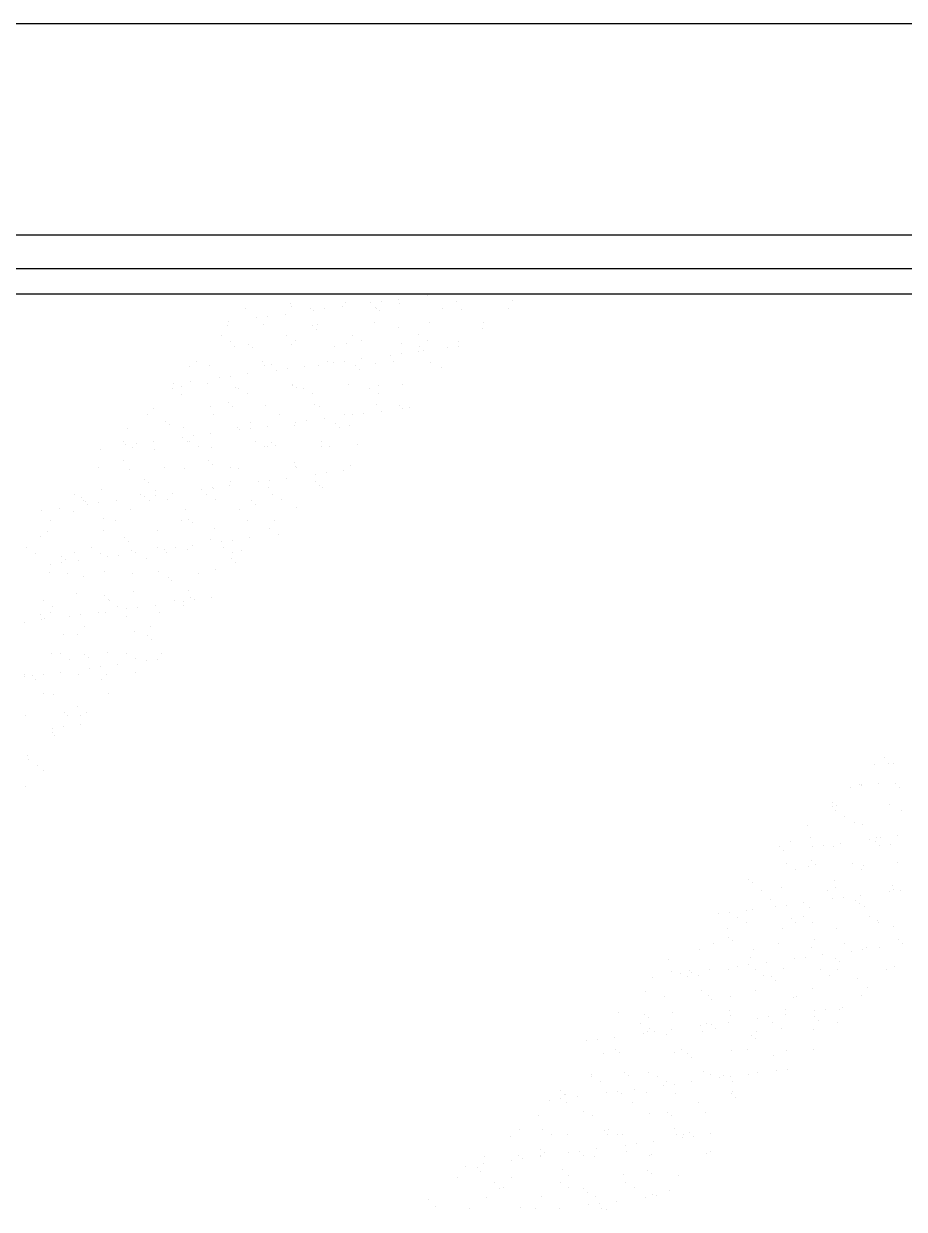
# Model space of a CAD drawing. Header units: inches. Extents: x 11.8 to 54.3, y 10.8 to 35.6.
# Drawn here: x 37.985 to 38.1933, y 29.2789 to 29.5593 of the extents above; entities that cross this region are included whole.
import ezdxf

# ---------------------------------------------------------------- set-up
doc = ezdxf.new("R2010")
doc.units = ezdxf.units.IN
doc.header["$MEASUREMENT"] = 0
doc.layers.add('02', color=2, linetype='Continuous')

msp = doc.modelspace()

# ---------------------------------------------------------------- linework, layer by layer
at = {"layer": '02'}
for p, q in [((38.6717, 29.55934), (37.7767, 29.55934)), ((38.5727, 29.50934), (37.8767, 29.50934)), ((38.5627, 29.50134), (37.8867, 29.50134)), ((38.5567, 29.49534), (37.8927, 29.49534)), ((38.06967, 29.49364), (38.06967, 29.49364)), ((38.07373, 29.49418), (38.07373, 29.49418)), ((38.08052, 29.49507), (38.08052, 29.49507)), ((38.08742, 29.49373), (38.08742, 29.49373)), ((38.1005, 29.49389), (38.1005, 29.49389)), ((38.03732, 29.49198), (38.03732, 29.49198)), ((38.04681, 29.49063), (38.04681, 29.49063)), ((38.04803, 29.49314), (38.04803, 29.49314)), ((38.04828, 29.49246), (38.04828, 29.49246)), ((38.05289, 29.49201), (38.05289, 29.49201)), ((38.0536, 29.49153), (38.0536, 29.49153)), ((38.05621, 29.49187), (38.05621, 29.49187)), ((38.06027, 29.49241), (38.06027, 29.49241)), ((38.06112, 29.4933), (38.06112, 29.4933)), ((38.06706, 29.4933), (38.06706, 29.4933)), ((38.06829, 29.49229), (38.06829, 29.49229)), ((38.06846, 29.49204), (38.06846, 29.49204)), ((38.06921, 29.49144), (38.06921, 29.49144)), ((38.07391, 29.49324), (38.07391, 29.49324)), ((38.08404, 29.49206), (38.08404, 29.49206)), ((38.08859, 29.49185), (38.08859, 29.49185)), ((38.09961, 29.49209), (38.09961, 29.49209)), ((38.03325, 29.48807), (38.03325, 29.48807)), ((38.03335, 29.48886), (38.03335, 29.48886)), ((38.04015, 29.48976), (38.04015, 29.48976)), ((38.04159, 29.48819), (38.04159, 29.48819)), ((38.04275, 29.4901), (38.04275, 29.4901)), ((38.05326, 29.4879), (38.05326, 29.4879)), ((38.05438, 29.48813), (38.05438, 29.48813)), ((38.06788, 29.48861), (38.06788, 29.48861)), ((38.08097, 29.48878), (38.08097, 29.48878)), ((38.09376, 29.48872), (38.09376, 29.48872)), ((38.03166, 29.48564), (38.03166, 29.48564)), ((38.04723, 29.48567), (38.04723, 29.48567)), ((38.05418, 29.48705), (38.05418, 29.48705)), ((38.0628, 29.48569), (38.0628, 29.48569)), ((38.07356, 29.48746), (38.07356, 29.48746)), ((38.07837, 29.48572), (38.07837, 29.48572)), ((38.09357, 29.48729), (38.09357, 29.48729)), ((38.03377, 29.48429), (38.03377, 29.48429)), ((38.03484, 29.48301), (38.03484, 29.48301)), ((38.03823, 29.48351), (38.03823, 29.48351)), ((38.03915, 29.48267), (38.03915, 29.48267)), ((38.04835, 29.4835), (38.04835, 29.4835)), ((38.04934, 29.48432), (38.04934, 29.48432)), ((38.05853, 29.48307), (38.05853, 29.48307)), ((38.06144, 29.48367), (38.06144, 29.48367)), ((38.06491, 29.48435), (38.06491, 29.48435)), ((38.07423, 29.48361), (38.07423, 29.48361)), ((38.07854, 29.4829), (38.07854, 29.4829)), ((38.08048, 29.48438), (38.08048, 29.48438)), ((38.08513, 29.48273), (38.08513, 29.48273)), ((38.08773, 29.48409), (38.08773, 29.48409)), ((38.08774, 29.48308), (38.08774, 29.48308)), ((38.02579, 29.47943), (38.02579, 29.47943)), ((38.04136, 29.47946), (38.04136, 29.47946)), ((38.05693, 29.47949), (38.05693, 29.47949)), ((38.06082, 29.47953), (38.06082, 29.47953)), ((38.06488, 29.48007), (38.06488, 29.48007)), ((38.07167, 29.48096), (38.07167, 29.48096)), ((38.0725, 29.47952), (38.0725, 29.47952)), ((38.07428, 29.4813), (38.07428, 29.4813)), ((38.07834, 29.48184), (38.07834, 29.48184)), ((38.07946, 29.48205), (38.07946, 29.48205)), ((38.02412, 29.47828), (38.02412, 29.47828)), ((38.02881, 29.47839), (38.02881, 29.47839)), ((38.03796, 29.47652), (38.03796, 29.47652)), ((38.0419, 29.47855), (38.0419, 29.47855)), ((38.0435, 29.47868), (38.0435, 29.47868)), ((38.04476, 29.47742), (38.04476, 29.47742)), ((38.04736, 29.47776), (38.04736, 29.47776)), ((38.05142, 29.47829), (38.05142, 29.47829)), ((38.05469, 29.47849), (38.05469, 29.47849)), ((38.05821, 29.47919), (38.05821, 29.47919)), ((38.06351, 29.47851), (38.06351, 29.47851)), ((38.06443, 29.47766), (38.06443, 29.47766)), ((38.0682, 29.47898), (38.0682, 29.47898)), ((38.08128, 29.47915), (38.08128, 29.47915)), ((38.08381, 29.47807), (38.08381, 29.47807)), ((38.02044, 29.47422), (38.02044, 29.47422)), ((38.02451, 29.47475), (38.02451, 29.47475)), ((38.02847, 29.47429), (38.02847, 29.47429)), ((38.0313, 29.47565), (38.0313, 29.47565)), ((38.0339, 29.47599), (38.0339, 29.47599)), ((38.04848, 29.47412), (38.04848, 29.47412)), ((38.04866, 29.47387), (38.04866, 29.47387)), ((38.06175, 29.47403), (38.06175, 29.47403)), ((38.06878, 29.47368), (38.06878, 29.47368)), ((38.07454, 29.47397), (38.07454, 29.47397)), ((38.02013, 29.47309), (38.02013, 29.47309)), ((38.02224, 29.47175), (38.02224, 29.47175)), ((38.02237, 29.47344), (38.02237, 29.47344)), ((38.03516, 29.47338), (38.03516, 29.47338)), ((38.0357, 29.47312), (38.0357, 29.47312)), ((38.03781, 29.47177), (38.03781, 29.47177)), ((38.0494, 29.47328), (38.0494, 29.47328)), ((38.05127, 29.47315), (38.05127, 29.47315)), ((38.05338, 29.4718), (38.05338, 29.4718)), ((38.06684, 29.47317), (38.06684, 29.47317)), ((38.06895, 29.47183), (38.06895, 29.47183)), ((38.01562, 29.46827), (38.01562, 29.46827)), ((38.02913, 29.46875), (38.02913, 29.46875)), ((38.03345, 29.46973), (38.03345, 29.46973)), ((38.03437, 29.46889), (38.03437, 29.46889)), ((38.04222, 29.46892), (38.04222, 29.46892)), ((38.05375, 29.46929), (38.05375, 29.46929)), ((38.05501, 29.46886), (38.05501, 29.46886)), ((38.06851, 29.46935), (38.06851, 29.46935)), ((38.07376, 29.46912), (38.07376, 29.46912)), ((38.07468, 29.46827), (38.07468, 29.46827)), ((38.07628, 29.46862), (38.07628, 29.46862)), ((38.01426, 29.46688), (38.01426, 29.46688)), ((38.01842, 29.46534), (38.01842, 29.46534)), ((38.02983, 29.46691), (38.02983, 29.46691)), ((38.0454, 29.46694), (38.0454, 29.46694)), ((38.05197, 29.46542), (38.05197, 29.46542)), ((38.05603, 29.46596), (38.05603, 29.46596)), ((38.06097, 29.46697), (38.06097, 29.46697)), ((38.06282, 29.46685), (38.06282, 29.46685)), ((38.06543, 29.46719), (38.06543, 29.46719)), ((38.06949, 29.46773), (38.06949, 29.46773)), ((38.00959, 29.46364), (38.00959, 29.46364)), ((38.01934, 29.4645), (38.01934, 29.4645)), ((38.02268, 29.46381), (38.02268, 29.46381)), ((38.03547, 29.46375), (38.03547, 29.46375)), ((38.03591, 29.46331), (38.03591, 29.46331)), ((38.03851, 29.46365), (38.03851, 29.46365)), ((38.03872, 29.4649), (38.03872, 29.4649)), ((38.04257, 29.46418), (38.04257, 29.46418)), ((38.04898, 29.46423), (38.04898, 29.46423)), ((38.04937, 29.46508), (38.04937, 29.46508)), ((38.05873, 29.46473), (38.05873, 29.46473)), ((38.05965, 29.46388), (38.05965, 29.46388)), ((38.06207, 29.4644), (38.06207, 29.4644)), ((38.0086, 29.46054), (38.0086, 29.46054)), ((38.00899, 29.45976), (38.00899, 29.45976)), ((38.01159, 29.46011), (38.01159, 29.46011)), ((38.01566, 29.46064), (38.01566, 29.46064)), ((38.02245, 29.46153), (38.02245, 29.46153)), ((38.02369, 29.46051), (38.02369, 29.46051)), ((38.02417, 29.46057), (38.02417, 29.46057)), ((38.02505, 29.46188), (38.02505, 29.46188)), ((38.02912, 29.46241), (38.02912, 29.46241)), ((38.03974, 29.4606), (38.03974, 29.4606)), ((38.04369, 29.46034), (38.04369, 29.46034)), ((38.05531, 29.46063), (38.05531, 29.46063)), ((38.064, 29.4599), (38.064, 29.4599)), ((38.00315, 29.45869), (38.00315, 29.45869)), ((38.01071, 29.4592), (38.01071, 29.4592)), ((38.01594, 29.45863), (38.01594, 29.45863)), ((38.02628, 29.45923), (38.02628, 29.45923)), ((38.02944, 29.45912), (38.02944, 29.45912)), ((38.04185, 29.45925), (38.04185, 29.45925)), ((38.04253, 29.45929), (38.04253, 29.45929)), ((38.04462, 29.4595), (38.04462, 29.4595)), ((38.05532, 29.45923), (38.05532, 29.45923)), ((38.05742, 29.45928), (38.05742, 29.45928)), ((38.00273, 29.45433), (38.00273, 29.45433)), ((38.00866, 29.45612), (38.00866, 29.45612)), ((38.0183, 29.45436), (38.0183, 29.45436)), ((38.023, 29.45417), (38.023, 29.45417)), ((38.02866, 29.45595), (38.02866, 29.45595)), ((38.02959, 29.45511), (38.02959, 29.45511)), ((38.03387, 29.45439), (38.03387, 29.45439)), ((38.03579, 29.45411), (38.03579, 29.45411)), ((38.04897, 29.45551), (38.04897, 29.45551)), ((38.04929, 29.4546), (38.04929, 29.4546)), ((38.04944, 29.45442), (38.04944, 29.45442)), ((38.06238, 29.45477), (38.06238, 29.45477)), ((38.00991, 29.45401), (38.00991, 29.45401)), ((38.01363, 29.45156), (38.01363, 29.45156)), ((38.04312, 29.45131), (38.04312, 29.45131)), ((38.04718, 29.45185), (38.04718, 29.45185)), ((38.05398, 29.45274), (38.05398, 29.45274)), ((38.05658, 29.45308), (38.05658, 29.45308)), ((38.06064, 29.45362), (38.06064, 29.45362)), ((38.00346, 29.44906), (38.00346, 29.44906)), ((38.01455, 29.45072), (38.01455, 29.45072)), ((38.01625, 29.449), (38.01625, 29.449)), ((38.02706, 29.4492), (38.02706, 29.4492)), ((38.02966, 29.44954), (38.02966, 29.44954)), ((38.02976, 29.44949), (38.02976, 29.44949)), ((38.03373, 29.45007), (38.03373, 29.45007)), ((38.03394, 29.45112), (38.03394, 29.45112)), ((38.04052, 29.45097), (38.04052, 29.45097)), ((38.04285, 29.44965), (38.04285, 29.44965)), ((38.05394, 29.45095), (38.05394, 29.45095)), ((38.05486, 29.45011), (38.05486, 29.45011)), ((38.05564, 29.44959), (38.05564, 29.44959)), ((37.99706, 29.44799), (37.99706, 29.44799)), ((37.9986, 29.44718), (37.9986, 29.44718)), ((37.99917, 29.44665), (37.99917, 29.44665)), ((37.99952, 29.44633), (37.99952, 29.44633)), ((38.00014, 29.44565), (38.00014, 29.44565)), ((38.00274, 29.44599), (38.00274, 29.44599)), ((38.00681, 29.44653), (38.00681, 29.44653)), ((38.01264, 29.44802), (38.01264, 29.44802)), ((38.0136, 29.44742), (38.0136, 29.44742)), ((38.01474, 29.44668), (38.01474, 29.44668)), ((38.0162, 29.44777), (38.0162, 29.44777)), ((38.0189, 29.44673), (38.0189, 29.44673)), ((38.02027, 29.4483), (38.02027, 29.4483)), ((38.02821, 29.44805), (38.02821, 29.44805)), ((38.03031, 29.4467), (38.03031, 29.4467)), ((38.03891, 29.44656), (38.03891, 29.44656)), ((38.03983, 29.44572), (38.03983, 29.44572)), ((38.04378, 29.44808), (38.04378, 29.44808)), ((38.04589, 29.44673), (38.04589, 29.44673)), ((37.98928, 29.44422), (37.98928, 29.44422)), ((37.99335, 29.44476), (37.99335, 29.44476)), ((37.99672, 29.44389), (37.99672, 29.44389)), ((38.01022, 29.44437), (38.01022, 29.44437)), ((38.02331, 29.44454), (38.02331, 29.44454)), ((38.0361, 29.44448), (38.0361, 29.44448)), ((38.04961, 29.44496), (38.04961, 29.44496)), ((37.99119, 29.44178), (37.99119, 29.44178)), ((38.00387, 29.44235), (38.00387, 29.44235)), ((38.00676, 29.44181), (38.00676, 29.44181)), ((38.02233, 29.44184), (38.02233, 29.44184)), ((38.02388, 29.44217), (38.02388, 29.44217)), ((38.0248, 29.44133), (38.0248, 29.44133)), ((38.0379, 29.44187), (38.0379, 29.44187)), ((38.04418, 29.44173), (38.04418, 29.44173)), ((37.98884, 29.43796), (37.98884, 29.43796)), ((37.99069, 29.43926), (37.99069, 29.43926)), ((38.00378, 29.43943), (38.00378, 29.43943)), ((38.00885, 29.43779), (38.00885, 29.43779)), ((38.01657, 29.43936), (38.01657, 29.43936)), ((38.02915, 29.43734), (38.02915, 29.43734)), ((38.03007, 29.43985), (38.03007, 29.43985)), ((38.03834, 29.43773), (38.03834, 29.43773)), ((38.04316, 29.44002), (38.04316, 29.44002)), ((38.04513, 29.43863), (38.04513, 29.43863)), ((37.98553, 29.43544), (37.98553, 29.43544)), ((38.0011, 29.43547), (38.0011, 29.43547)), ((38.00977, 29.43694), (38.00977, 29.43694)), ((38.01054, 29.43474), (38.01054, 29.43474)), ((38.01667, 29.4355), (38.01667, 29.4355)), ((38.01821, 29.43508), (38.01821, 29.43508)), ((38.02081, 29.43543), (38.02081, 29.43543)), ((38.02363, 29.43491), (38.02363, 29.43491)), ((38.02488, 29.43596), (38.02488, 29.43596)), ((38.03167, 29.43686), (38.03167, 29.43686)), ((38.03224, 29.43553), (38.03224, 29.43553)), ((38.03427, 29.4372), (38.03427, 29.4372)), ((38.03642, 29.43484), (38.03642, 29.43484)), ((37.98764, 29.4341), (37.98764, 29.4341)), ((37.99382, 29.4334), (37.99382, 29.4334)), ((37.99389, 29.43188), (37.99389, 29.43188)), ((37.99474, 29.43255), (37.99474, 29.43255)), ((37.99704, 29.43425), (37.99704, 29.43425)), ((37.99796, 29.43242), (37.99796, 29.43242)), ((38.00321, 29.43413), (38.00321, 29.43413)), ((38.00475, 29.43331), (38.00475, 29.43331)), ((38.00735, 29.43366), (38.00735, 29.43366)), ((38.01142, 29.43419), (38.01142, 29.43419)), ((38.01412, 29.43295), (38.01412, 29.43295)), ((38.01878, 29.43416), (38.01878, 29.43416)), ((38.03413, 29.43278), (38.03413, 29.43278)), ((38.03435, 29.43418), (38.03435, 29.43418)), ((38.03505, 29.43194), (38.03505, 29.43194)), ((37.99101, 29.42963), (37.99101, 29.42963)), ((37.99129, 29.43154), (37.99129, 29.43154)), ((37.99523, 29.42926), (37.99523, 29.42926)), ((38.00409, 29.42979), (38.00409, 29.42979)), ((38.0108, 29.42929), (38.0108, 29.42929)), ((38.01688, 29.42973), (38.01688, 29.42973)), ((38.02637, 29.42932), (38.02637, 29.42932)), ((38.03039, 29.43022), (38.03039, 29.43022)), ((37.99909, 29.42857), (37.99909, 29.42857)), ((38.0191, 29.42839), (38.0191, 29.42839)), ((38.02002, 29.42755), (38.02002, 29.42755)), ((37.99735, 29.42462), (37.99735, 29.42462)), ((38.00407, 29.42401), (38.00407, 29.42401)), ((38.01085, 29.4251), (38.01085, 29.4251)), ((38.02394, 29.42527), (38.02394, 29.42527)), ((38.02437, 29.42356), (38.02437, 29.42356)), ((38.02949, 29.42362), (38.02949, 29.42362)), ((37.98957, 29.42292), (37.98957, 29.42292)), ((37.99168, 29.42158), (37.99168, 29.42158)), ((38.00499, 29.42316), (38.00499, 29.42316)), ((38.00514, 29.42295), (38.00514, 29.42295)), ((38.00725, 29.42161), (38.00725, 29.42161)), ((38.00936, 29.42097), (38.00936, 29.42097)), ((38.01196, 29.42132), (38.01196, 29.42132)), ((38.01603, 29.42185), (38.01603, 29.42185)), ((38.02071, 29.42298), (38.02071, 29.42298)), ((38.02282, 29.42275), (38.02282, 29.42275)), ((38.02282, 29.42164), (38.02282, 29.42164)), ((38.02542, 29.42309), (38.02542, 29.42309)), ((37.98505, 29.41777), (37.98505, 29.41777)), ((37.98904, 29.41962), (37.98904, 29.41962)), ((37.98911, 29.41831), (37.98911, 29.41831)), ((37.98996, 29.41877), (37.98996, 29.41877)), ((37.99132, 29.41999), (37.99132, 29.41999)), ((37.9959, 29.4192), (37.9959, 29.4192)), ((37.9985, 29.41954), (37.9985, 29.41954)), ((38.00257, 29.42008), (38.00257, 29.42008)), ((38.00441, 29.42016), (38.00441, 29.42016)), ((38.00934, 29.41918), (38.00934, 29.41918)), ((38.0172, 29.4201), (38.0172, 29.4201)), ((37.99767, 29.41498), (37.99767, 29.41498)), ((37.99927, 29.41674), (37.99927, 29.41674)), ((38.01117, 29.41547), (38.01117, 29.41547)), ((38.01484, 29.41677), (38.01484, 29.41677)), ((37.99431, 29.41479), (37.99431, 29.41479)), ((38.01432, 29.41462), (38.01432, 29.41462)), ((38.01524, 29.41377), (38.01524, 29.41377)), ((37.99164, 29.41036), (37.99164, 29.41036)), ((37.99361, 29.4104), (37.99361, 29.4104)), ((37.99929, 29.41023), (37.99929, 29.41023)), ((38.00021, 29.40938), (38.00021, 29.40938)), ((38.00472, 29.41052), (38.00472, 29.41052)), ((38.00918, 29.41043), (38.00918, 29.41043)), ((38.01751, 29.41046), (38.01751, 29.41046)), ((37.99572, 29.40906), (37.99572, 29.40906)), ((38.00051, 29.40686), (38.00051, 29.40686)), ((38.00311, 29.40721), (38.00311, 29.40721)), ((38.00718, 29.40774), (38.00718, 29.40774)), ((38.01129, 29.40909), (38.01129, 29.40909)), ((38.01397, 29.40864), (38.01397, 29.40864)), ((38.01657, 29.40898), (38.01657, 29.40898)), ((37.98518, 29.40499), (37.98518, 29.40499)), ((37.98519, 29.40541), (37.98519, 29.40541)), ((37.98705, 29.40509), (37.98705, 29.40509)), ((37.98774, 29.40419), (37.98774, 29.40419)), ((37.98966, 29.40543), (37.98966, 29.40543)), ((37.99372, 29.40597), (37.99372, 29.40597)), ((37.99798, 29.40535), (37.99798, 29.40535)), ((38.00331, 29.40422), (38.00331, 29.40422)), ((38.00456, 29.4054), (38.00456, 29.4054)), ((38.01148, 29.40584), (38.01148, 29.40584)), ((37.98953, 29.40101), (37.98953, 29.40101)), ((38.00504, 29.40089), (38.00504, 29.40089)), ((37.99195, 29.40072), (37.99195, 29.40072)), ((37.9855, 29.39578), (37.9855, 29.39578)), ((37.9945, 29.39645), (37.9945, 29.39645)), ((37.99542, 29.3956), (37.99542, 29.3956)), ((37.99765, 29.39788), (37.99765, 29.39788)), ((37.99829, 29.39572), (37.99829, 29.39572)), ((37.99975, 29.39654), (37.99975, 29.39654)), ((37.99166, 29.39275), (37.99166, 29.39275)), ((37.99427, 29.3931), (37.99427, 29.3931)), ((37.99833, 29.39363), (37.99833, 29.39363)), ((37.99177, 29.39167), (37.99177, 29.39167)), ((37.99227, 29.39109), (37.99227, 29.39109)), ((37.98582, 29.38614), (37.98582, 29.38614)), ((37.98611, 29.38533), (37.98611, 29.38533)), ((37.98822, 29.38399), (37.98822, 29.38399)), ((38.18629, 29.38416), (38.18629, 29.38416)), ((38.18853, 29.3857), (38.18853, 29.3857)), ((38.18949, 29.38442), (38.18949, 29.38442)), ((38.19064, 29.38436), (38.19064, 29.38436)), ((37.98972, 29.38267), (37.98972, 29.38267)), ((37.98542, 29.37898), (37.98542, 29.37898)), ((38.18046, 29.37877), (38.18046, 29.37877)), ((38.18266, 29.37949), (38.18266, 29.37949)), ((38.18305, 29.37947), (38.18305, 29.37947)), ((38.18306, 29.37911), (38.18306, 29.37911)), ((38.18713, 29.37965), (38.18713, 29.37965)), ((38.19127, 29.3796), (38.19127, 29.3796)), ((38.19219, 29.37875), (38.19219, 29.37875)), ((38.17624, 29.37521), (38.17624, 29.37521)), ((38.17631, 29.37429), (38.17631, 29.37429)), ((38.177, 29.37315), (38.177, 29.37315)), ((38.17716, 29.37437), (38.17716, 29.37437)), ((38.18981, 29.37478), (38.18981, 29.37478)), ((38.19257, 29.37318), (38.19257, 29.37318)), ((38.17911, 29.37181), (38.17911, 29.37181)), ((38.18151, 29.37038), (38.18151, 29.37038)), ((38.17028, 29.36967), (38.17028, 29.36967)), ((38.18336, 29.36983), (38.18336, 29.36983)), ((38.19174, 29.36731), (38.19174, 29.36731)), ((38.16383, 29.36472), (38.16383, 29.36472)), ((38.16648, 29.36599), (38.16648, 29.36599)), ((38.17113, 29.36694), (38.17113, 29.36694)), ((38.17161, 29.36466), (38.17161, 29.36466)), ((38.17421, 29.365), (38.17421, 29.365)), ((38.17662, 29.36466), (38.17662, 29.36466)), ((38.17828, 29.36554), (38.17828, 29.36554)), ((38.18507, 29.36643), (38.18507, 29.36643)), ((38.18649, 29.36582), (38.18649, 29.36582)), ((38.1867, 29.36697), (38.1867, 29.36697)), ((38.18741, 29.36498), (38.18741, 29.36498)), ((38.18767, 29.36677), (38.18767, 29.36677)), ((38.19012, 29.36515), (38.19012, 29.36515)), ((38.16482, 29.36377), (38.16482, 29.36377)), ((38.16547, 29.3606), (38.16547, 29.3606)), ((38.16758, 29.35926), (38.16758, 29.35926)), ((38.17059, 29.36003), (38.17059, 29.36003)), ((38.17145, 29.36143), (38.17145, 29.36143)), ((38.17238, 29.36059), (38.17238, 29.36059)), ((38.18104, 29.36063), (38.18104, 29.36063)), ((38.18315, 29.35929), (38.18315, 29.35929)), ((38.18368, 29.3602), (38.18368, 29.3602)), ((38.19176, 29.36099), (38.19176, 29.36099)), ((38.15642, 29.35704), (38.15642, 29.35704)), ((38.15735, 29.3562), (38.15735, 29.3562)), ((38.17673, 29.3566), (38.17673, 29.3566)), ((38.1596, 29.3544), (38.1596, 29.3544)), ((38.16414, 29.35509), (38.16414, 29.35509)), ((38.17517, 29.35442), (38.17517, 29.35442)), ((38.17694, 29.35503), (38.17694, 29.35503)), ((38.18289, 29.3532), (38.18289, 29.3532)), ((38.18968, 29.35409), (38.18968, 29.35409)), ((38.19044, 29.35551), (38.19044, 29.35551)), ((38.19074, 29.35445), (38.19074, 29.35445)), ((38.19228, 29.35444), (38.19228, 29.35444)), ((38.1617, 29.35221), (38.1617, 29.35221)), ((38.16276, 29.35055), (38.16276, 29.35055)), ((38.16536, 29.35089), (38.16536, 29.35089)), ((38.16943, 29.35143), (38.16943, 29.35143)), ((38.17091, 29.3504), (38.17091, 29.3504)), ((38.17622, 29.35232), (38.17622, 29.35232)), ((38.17882, 29.35266), (38.17882, 29.35266)), ((38.1817, 29.35204), (38.1817, 29.35204)), ((38.18262, 29.3512), (38.18262, 29.3512)), ((38.18399, 29.35057), (38.18399, 29.35057)), ((38.1493, 29.34878), (38.1493, 29.34878)), ((38.1519, 29.34912), (38.1519, 29.34912)), ((38.15394, 29.34805), (38.15394, 29.34805)), ((38.15597, 29.34966), (38.15597, 29.34966)), ((38.1574, 29.34991), (38.1574, 29.34991)), ((38.16667, 29.34765), (38.16667, 29.34765)), ((38.16951, 29.34808), (38.16951, 29.34808)), ((38.18508, 29.34811), (38.18508, 29.34811)), ((38.15137, 29.34529), (38.15137, 29.34529)), ((38.15604, 29.34671), (38.15604, 29.34671)), ((38.16446, 29.34545), (38.16446, 29.34545)), ((38.16759, 29.34681), (38.16759, 29.34681)), ((38.17161, 29.34674), (38.17161, 29.34674)), ((38.17725, 29.34539), (38.17725, 29.34539)), ((38.18697, 29.34721), (38.18697, 29.34721)), ((38.18719, 29.34677), (38.18719, 29.34677)), ((38.19075, 29.34588), (38.19075, 29.34588)), ((38.15164, 29.34326), (38.15164, 29.34326)), ((38.15256, 29.34242), (38.15256, 29.34242)), ((38.17194, 29.34282), (38.17194, 29.34282)), ((38.1792, 29.3419), (38.1792, 29.3419)), ((38.19195, 29.34265), (38.19195, 29.34265)), ((38.14493, 29.34034), (38.14493, 29.34034)), ((38.14806, 29.34185), (38.14806, 29.34185)), ((38.15772, 29.34028), (38.15772, 29.34028)), ((38.16363, 29.34187), (38.16363, 29.34187)), ((38.17122, 29.34077), (38.17122, 29.34077)), ((38.17404, 29.33909), (38.17404, 29.33909)), ((38.18083, 29.33998), (38.18083, 29.33998)), ((38.18343, 29.34033), (38.18343, 29.34033)), ((38.18431, 29.34093), (38.18431, 29.34093)), ((38.1875, 29.34086), (38.1875, 29.34086)), ((38.19287, 29.34181), (38.19287, 29.34181)), ((38.13753, 29.33803), (38.13753, 29.33803)), ((38.15391, 29.33644), (38.15391, 29.33644)), ((38.15651, 29.33678), (38.15651, 29.33678)), ((38.15691, 29.33843), (38.15691, 29.33843)), ((38.16058, 29.33732), (38.16058, 29.33732)), ((38.16737, 29.33821), (38.16737, 29.33821)), ((38.16997, 29.33855), (38.16997, 29.33855)), ((38.17692, 29.33826), (38.17692, 29.33826)), ((38.17784, 29.33742), (38.17784, 29.33742)), ((38.13366, 29.33377), (38.13366, 29.33377)), ((38.13818, 29.33517), (38.13818, 29.33517)), ((38.14045, 29.33467), (38.14045, 29.33467)), ((38.14188, 29.33405), (38.14188, 29.33405)), ((38.1424, 29.3355), (38.1424, 29.3355)), ((38.14305, 29.33501), (38.14305, 29.33501)), ((38.14451, 29.33416), (38.14451, 29.33416)), ((38.14712, 29.33554), (38.14712, 29.33554)), ((38.15169, 29.33565), (38.15169, 29.33565)), ((38.15797, 29.33553), (38.15797, 29.33553)), ((38.16008, 29.33419), (38.16008, 29.33419)), ((38.16189, 29.33387), (38.16189, 29.33387)), ((38.16477, 29.33582), (38.16477, 29.33582)), ((38.17354, 29.33556), (38.17354, 29.33556)), ((38.17565, 29.33422), (38.17565, 29.33422)), ((38.17757, 29.33576), (38.17757, 29.33576)), ((38.18911, 29.33559), (38.18911, 29.33559)), ((38.19107, 29.33624), (38.19107, 29.33624)), ((38.14524, 29.33071), (38.14524, 29.33071)), ((38.16281, 29.33303), (38.16281, 29.33303)), ((38.17154, 29.33113), (38.17154, 29.33113)), ((38.18219, 29.33343), (38.18219, 29.33343)), ((38.18462, 29.3313), (38.18462, 29.3313)), ((38.13215, 29.33054), (38.13215, 29.33054)), ((38.13653, 29.3293), (38.13653, 29.3293)), ((38.14686, 29.32949), (38.14686, 29.32949)), ((38.14778, 29.32864), (38.14778, 29.32864)), ((38.1521, 29.32933), (38.1521, 29.32933)), ((38.15803, 29.33064), (38.15803, 29.33064)), ((38.16716, 29.32904), (38.16716, 29.32904)), ((38.16767, 29.32935), (38.16767, 29.32935)), ((38.18324, 29.32938), (38.18324, 29.32938)), ((38.12571, 29.32559), (38.12571, 29.32559)), ((38.13183, 29.3251), (38.13183, 29.3251)), ((38.1385, 29.32553), (38.1385, 29.32553)), ((38.152, 29.32602), (38.152, 29.32602)), ((38.16509, 29.32619), (38.16509, 29.32619)), ((38.17198, 29.32587), (38.17198, 29.32587)), ((38.17458, 29.32621), (38.17458, 29.32621)), ((38.17788, 29.32612), (38.17788, 29.32612)), ((38.17865, 29.32675), (38.17865, 29.32675)), ((38.13087, 29.32296), (38.13087, 29.32296)), ((38.13275, 29.32425), (38.13275, 29.32425)), ((38.14506, 29.32233), (38.14506, 29.32233)), ((38.14644, 29.32298), (38.14644, 29.32298)), ((38.14766, 29.32267), (38.14766, 29.32267)), ((38.15173, 29.32321), (38.15173, 29.32321)), ((38.15213, 29.32465), (38.15213, 29.32465)), ((38.15852, 29.3241), (38.15852, 29.3241)), ((38.16112, 29.32444), (38.16112, 29.32444)), ((38.16201, 29.32301), (38.16201, 29.32301)), ((38.16519, 29.32498), (38.16519, 29.32498)), ((38.17214, 29.32448), (38.17214, 29.32448)), ((38.17306, 29.32364), (38.17306, 29.32364)), ((38.17758, 29.32304), (38.17758, 29.32304)), ((38.12481, 29.31966), (38.12481, 29.31966)), ((38.1316, 29.32056), (38.1316, 29.32056)), ((38.13247, 29.32091), (38.13247, 29.32091)), ((38.13298, 29.32161), (38.13298, 29.32161)), ((38.13421, 29.3209), (38.13421, 29.3209)), ((38.1371, 29.32027), (38.1371, 29.32027)), ((38.13827, 29.32143), (38.13827, 29.32143)), ((38.14556, 29.32107), (38.14556, 29.32107)), ((38.14855, 29.32164), (38.14855, 29.32164)), ((38.15711, 29.32009), (38.15711, 29.32009)), ((38.15835, 29.32101), (38.15835, 29.32101)), ((38.16412, 29.32167), (38.16412, 29.32167)), ((38.17185, 29.3215), (38.17185, 29.3215)), ((38.11814, 29.31878), (38.11814, 29.31878)), ((38.12075, 29.31913), (38.12075, 29.31913)), ((38.125, 29.31675), (38.125, 29.31675)), ((38.14057, 29.31678), (38.14057, 29.31678)), ((38.15614, 29.31681), (38.15614, 29.31681)), ((38.15803, 29.31925), (38.15803, 29.31925)), ((38.17171, 29.31683), (38.17171, 29.31683)), ((38.12207, 29.31588), (38.12207, 29.31588)), ((38.12602, 29.31596), (38.12602, 29.31596)), ((38.13881, 29.3159), (38.13881, 29.3159)), ((38.14208, 29.31571), (38.14208, 29.31571)), ((38.143, 29.31486), (38.143, 29.31486)), ((38.15232, 29.31638), (38.15232, 29.31638)), ((38.16238, 29.31526), (38.16238, 29.31526)), ((38.1654, 29.31655), (38.1654, 29.31655)), ((38.12705, 29.31132), (38.12705, 29.31132)), ((38.13278, 29.31127), (38.13278, 29.31127)), ((38.14587, 29.31144), (38.14587, 29.31144)), ((38.15866, 29.31138), (38.15866, 29.31138)), ((38.16313, 29.31176), (38.16313, 29.31176)), ((38.16573, 29.3121), (38.16573, 29.3121)), ((38.11928, 29.31078), (38.11928, 29.31078)), ((38.11934, 29.31041), (38.11934, 29.31041)), ((38.12145, 29.30906), (38.12145, 29.30906)), ((38.12797, 29.31047), (38.12797, 29.31047)), ((38.13491, 29.31044), (38.13491, 29.31044)), ((38.13702, 29.30909), (38.13702, 29.30909)), ((38.13882, 29.30856), (38.13882, 29.30856)), ((38.14288, 29.3091), (38.14288, 29.3091)), ((38.14735, 29.31088), (38.14735, 29.31088)), ((38.14967, 29.30999), (38.14967, 29.30999)), ((38.15048, 29.31046), (38.15048, 29.31046)), ((38.15227, 29.31033), (38.15227, 29.31033)), ((38.15259, 29.30912), (38.15259, 29.30912)), ((38.15634, 29.31087), (38.15634, 29.31087)), ((38.11202, 29.30693), (38.11202, 29.30693)), ((38.11294, 29.30608), (38.11294, 29.30608)), ((38.11325, 29.30616), (38.11325, 29.30616)), ((38.11596, 29.30555), (38.11596, 29.30555)), ((38.12275, 29.30645), (38.12275, 29.30645)), ((38.12536, 29.30679), (38.12536, 29.30679)), ((38.12634, 29.30632), (38.12634, 29.30632)), ((38.12942, 29.30732), (38.12942, 29.30732)), ((38.13232, 29.30649), (38.13232, 29.30649)), ((38.13621, 29.30822), (38.13621, 29.30822)), ((38.13913, 29.30626), (38.13913, 29.30626)), ((38.15232, 29.30632), (38.15232, 29.30632)), ((38.15263, 29.30675), (38.15263, 29.30675)), ((38.15325, 29.30547), (38.15325, 29.30547)), ((38.1093, 29.30467), (38.1093, 29.30467)), ((38.1119, 29.30502), (38.1119, 29.30502)), ((38.11347, 29.3042), (38.11347, 29.3042)), ((38.12904, 29.30423), (38.12904, 29.30423)), ((38.14461, 29.30426), (38.14461, 29.30426)), ((38.1068, 29.30121), (38.1068, 29.30121)), ((38.11729, 29.3021), (38.11729, 29.3021)), ((38.11959, 29.30115), (38.11959, 29.30115)), ((38.1331, 29.30164), (38.1331, 29.30164)), ((38.13729, 29.30193), (38.13729, 29.30193)), ((38.13822, 29.30108), (38.13822, 29.30108)), ((38.14619, 29.3018), (38.14619, 29.3018)), ((38.10226, 29.29771), (38.10226, 29.29771)), ((38.1078, 29.29786), (38.1078, 29.29786)), ((38.12226, 29.29754), (38.12226, 29.29754)), ((38.12338, 29.29789), (38.12338, 29.29789)), ((38.13895, 29.29792), (38.13895, 29.29792)), ((38.14257, 29.2971), (38.14257, 29.2971)), ((38.10006, 29.29604), (38.10006, 29.29604)), ((38.10991, 29.29652), (38.10991, 29.29652)), ((38.11356, 29.29652), (38.11356, 29.29652)), ((38.12319, 29.29669), (38.12319, 29.29669)), ((38.12548, 29.29654), (38.12548, 29.29654)), ((38.12665, 29.29669), (38.12665, 29.29669)), ((38.12997, 29.29445), (38.12997, 29.29445)), ((38.13403, 29.29498), (38.13403, 29.29498)), ((38.13944, 29.29663), (38.13944, 29.29663)), ((38.14082, 29.29588), (38.14082, 29.29588)), ((38.14105, 29.29657), (38.14105, 29.29657)), ((38.14343, 29.29622), (38.14343, 29.29622)), ((38.14749, 29.29676), (38.14749, 29.29676)), ((38.09403, 29.29141), (38.09403, 29.29141)), ((38.10193, 29.29165), (38.10193, 29.29165)), ((38.10711, 29.29144), (38.10711, 29.29144)), ((38.10712, 29.29158), (38.10712, 29.29158)), ((38.10723, 29.29315), (38.10723, 29.29315)), ((38.10815, 29.29231), (38.10815, 29.29231)), ((38.11391, 29.29233), (38.11391, 29.29233)), ((38.11651, 29.29268), (38.11651, 29.29268)), ((38.1175, 29.29168), (38.1175, 29.29168)), ((38.11991, 29.29152), (38.11991, 29.29152)), ((38.12057, 29.29321), (38.12057, 29.29321)), ((38.12736, 29.29411), (38.12736, 29.29411)), ((38.12754, 29.29271), (38.12754, 29.29271)), ((38.13307, 29.29171), (38.13307, 29.29171)), ((38.13341, 29.292), (38.13341, 29.292)), ((38.1465, 29.29217), (38.1465, 29.29217)), ((38.14754, 29.29254), (38.14754, 29.29254)), ((38.08959, 29.28913), (38.08959, 29.28913)), ((38.0922, 29.28876), (38.0922, 29.28876)), ((38.09366, 29.28967), (38.09366, 29.28967)), ((38.10045, 29.29056), (38.10045, 29.29056)), ((38.10305, 29.29091), (38.10305, 29.29091)), ((38.08758, 29.28646), (38.08758, 29.28646)), ((38.09312, 29.28792), (38.09312, 29.28792)), ((38.10037, 29.2864), (38.10037, 29.2864)), ((38.1125, 29.28832), (38.1125, 29.28832)), ((38.11388, 29.28689), (38.11388, 29.28689)), ((38.12697, 29.28706), (38.12697, 29.28706)), ((38.13251, 29.28815), (38.13251, 29.28815)), ((38.13343, 29.2873), (38.13343, 29.2873)), ((38.13976, 29.287), (38.13976, 29.287)), ((38.09627, 29.28531), (38.09627, 29.28531)), ((38.09747, 29.28393), (38.09747, 29.28393)), ((38.09838, 29.28397), (38.09838, 29.28397)), ((38.11184, 29.28534), (38.11184, 29.28534)), ((38.11395, 29.28399), (38.11395, 29.28399)), ((38.11748, 29.28376), (38.11748, 29.28376)), ((38.12741, 29.28537), (38.12741, 29.28537)), ((38.12952, 29.28402), (38.12952, 29.28402)), ((38.13778, 29.28332), (38.13778, 29.28332)), ((38.08084, 29.28129), (38.08084, 29.28129)), ((38.09434, 29.28178), (38.09434, 29.28178)), ((38.10743, 29.28194), (38.10743, 29.28194)), ((38.1184, 29.28292), (38.1184, 29.28292)), ((38.12022, 29.28188), (38.12022, 29.28188)), ((38.12112, 29.28034), (38.12112, 29.28034)), ((38.12518, 29.28087), (38.12518, 29.28087)), ((38.13197, 29.28177), (38.13197, 29.28177)), ((38.13373, 29.28237), (38.13373, 29.28237)), ((38.13458, 29.28211), (38.13458, 29.28211)), ((38.08244, 29.27954), (38.08244, 29.27954)), ((38.0904, 29.2791), (38.0904, 29.2791)), ((38.10245, 29.27937), (38.10245, 29.27937)), ((38.10597, 29.27913), (38.10597, 29.27913)), ((38.11172, 29.2791), (38.11172, 29.2791)), ((38.11852, 29.28), (38.11852, 29.28)), ((38.12154, 29.27916), (38.12154, 29.27916)), ((38.12275, 29.27893), (38.12275, 29.27893))]:
    msp.add_line(p, q, dxfattribs=at)

doc.saveas('drawing.dxf')
